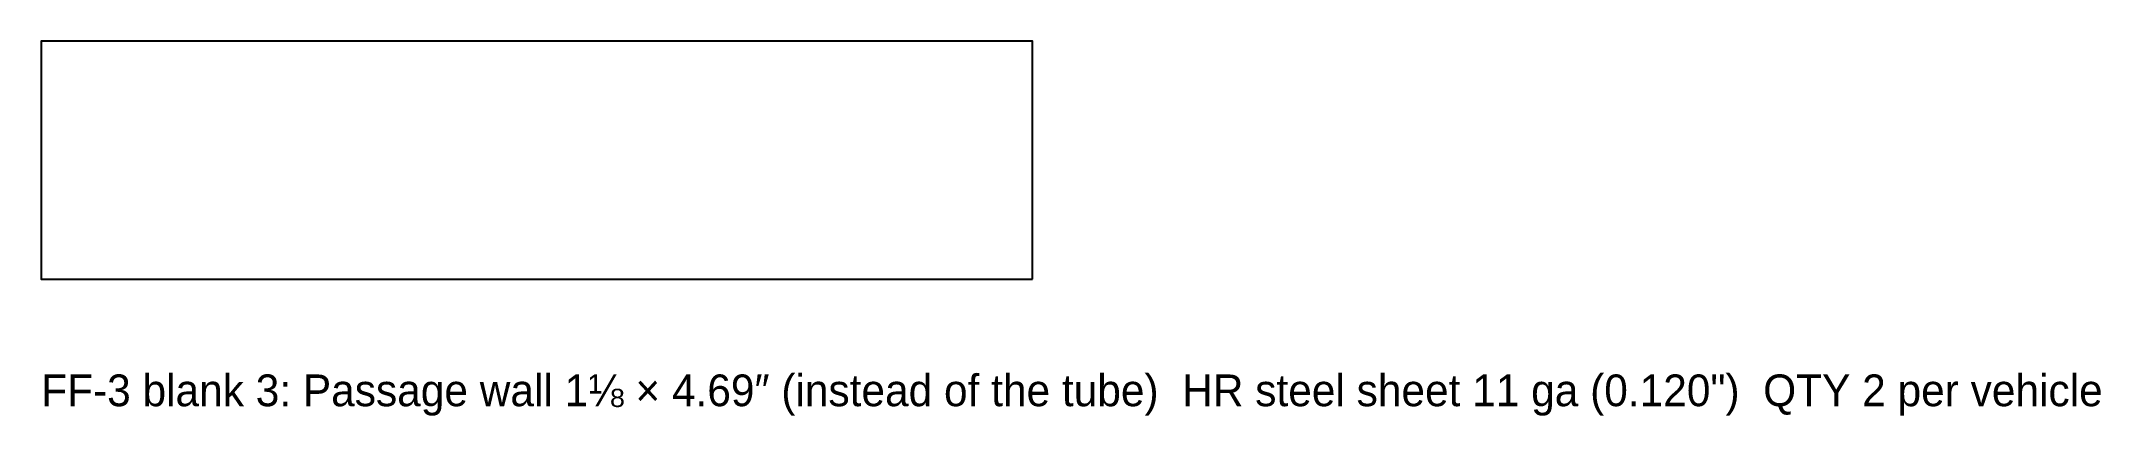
# Model space of a CAD drawing. Header units: inches. Extents: x 0 to 9.74, y -0.65 to 1.12.
import ezdxf

# ---------------------------------------------------------------- set-up
doc = ezdxf.new("R2010")
doc.units = ezdxf.units.IN
doc.header["$MEASUREMENT"] = 0
doc.layers.add('CUT', color=7, linetype='Continuous')
doc.layers.add('TEXT', color=3, linetype='Continuous')

msp = doc.modelspace()

# ---------------------------------------------------------------- linework, layer by layer
at = {"layer": 'CUT'}
msp.add_lwpolyline([(4.6869, 0), (4.6869, 1.125), (0, 1.125), (0, 0), (4.6869, 0)], close=True, dxfattribs=at)

# ---------------------------------------------------------------- texts
at = {"layer": 'TEXT'}
msp.add_text('FF-3 blank 3: Passage wall 1⅛ × 4.69″ (instead of the tube)  HR steel sheet 11 ga (0.120")  QTY 2 per vehicle', height=0.15, dxfattribs=at).set_placement((0, -0.6))

doc.saveas('drawing.dxf')
